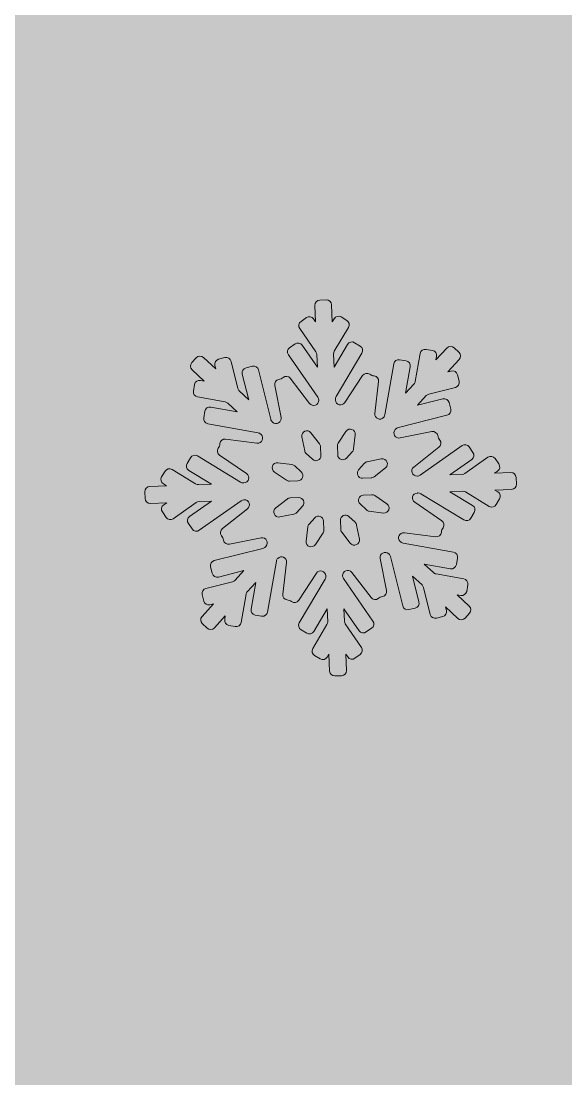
# Model space of a CAD drawing. Header units: millimetres. Extents: x 27 to 196, y -118 to -21.
# Drawn here: x 141.48 to 145.72, y -44.47 to -36.24 of the extents above; entities that cross this region are included whole.
import ezdxf

# ---------------------------------------------------------------- set-up
doc = ezdxf.new("R2010")
doc.units = ezdxf.units.MM
doc.header["$MEASUREMENT"] = 0
doc.layers.add('engraving', color=7, linetype='Continuous')
doc.layers.add('Layer 1', color=7, linetype='Continuous')

msp = doc.modelspace()

# ---------------------------------------------------------------- hatches: boundary and pattern name
at = {"layer": 'Layer 1'}
h = msp.add_hatch(color=2, dxfattribs=at)
h.dxf.hatch_style = 2
edge = h.paths.add_edge_path()
edge.add_spline(control_points=[(177.2522, -88.4975), (180.3835, -85.2875), (182.7905, -81.6669), (184.475, -77.6335), (186.1579, -73.6013), (187.0396, -69.5111), (187.1183, -65.36), (187.1952, -61.2107), (186.4728, -57.1387), (184.9456, -53.1455), (183.4185, -49.1523), (181.0884, -45.5904), (177.9572, -42.4578), (175.2948, -39.718), (172.1443, -37.4478), (168.5023, -35.646), (164.8619, -33.8456), (161.1622, -32.9447), (157.4047, -32.9447), (157.4047, -32.9447), (156.5892, -32.9447), (156.5892, -32.9447), (155.9133, -32.4962), (155.1212, -32.2101), (154.2688, -32.1452), (155.7738, -31.0301), (156.7536, -29.2465), (156.7536, -27.2296), (156.7536, -23.8493), (154.0132, -21.1089), (150.6328, -21.1089), (147.2525, -21.1089), (144.5121, -23.8493), (144.5121, -27.2296), (144.5121, -29.2465), (145.492, -31.0301), (146.9969, -32.1452), (146.1445, -32.2101), (145.3524, -32.4962), (144.6765, -32.9447), (144.6765, -32.9447), (125.1058, -32.9447), (125.1058, -32.9447), (125.1058, -32.9447), (125.1058, -118.0938), (125.1058, -118.0938), (125.1058, -118.0938), (149.77, -118.0938), (149.77, -118.0938), (149.77, -118.0938), (149.77, -99.7717), (149.77, -99.7717), (149.77, -99.225), (149.77, -98.5594), (149.77, -97.7757), (149.77, -96.9937), (149.9055, -96.406), (150.181, -96.0142), (150.4548, -95.6224), (150.9446, -95.5839), (151.6495, -95.8961), (152.3545, -96.2101), (153.4295, -97.1495), (154.8787, -98.7151), (156.3272, -100.2824), (158.2059, -102.6108), (160.5167, -105.7035), (162.8249, -108.7972), (165.7428, -112.9264), (169.2667, -118.0938), (169.2667, -118.0938), (195.8087, -118.0938), (195.8087, -118.0938), (195.8087, -118.0938), (177.2522, -88.4975), (177.2522, -88.4975)], knot_values=[0, 0, 0, 0, 1, 1, 1, 2, 2, 2, 3, 3, 3, 4, 4, 4, 5, 5, 5, 6, 6, 6, 7, 7, 7, 8, 8, 8, 9, 9, 9, 10, 10, 10, 11, 11, 11, 12, 12, 12, 13, 13, 13, 14, 14, 14, 15, 15, 15, 16, 16, 16, 17, 17, 17, 18, 18, 18, 19, 19, 19, 20, 20, 20, 21, 21, 21, 22, 22, 22, 23, 23, 23, 24, 24, 24, 25, 25, 25, 25], degree=3, periodic=1)
edge = h.paths.add_edge_path()
edge.add_spline(control_points=[(146.8255, -27.2296), (146.8255, -25.1303), (148.5334, -23.4223), (150.6328, -23.4223), (152.7322, -23.4223), (154.4403, -25.1303), (154.4403, -27.2296), (154.4403, -29.3291), (152.7322, -31.0371), (150.6328, -31.0371), (148.5334, -31.0371), (146.8255, -29.3291), (146.8255, -27.2296)], knot_values=[0, 0, 0, 0, 1, 1, 1, 2, 2, 2, 3, 3, 3, 4, 4, 4, 4], degree=3, periodic=1)
edge = h.paths.add_edge_path()
edge.add_spline(control_points=[(160.9278, -70.1168), (159.3604, -71.7222), (157.4432, -72.5242), (155.1726, -72.5242), (155.1726, -72.5242), (149.5347, -72.5242), (149.5347, -72.5242), (149.5347, -72.5242), (149.5347, -56.1993), (149.5347, -56.1993), (149.5347, -56.1993), (155.1726, -56.1993), (155.1726, -56.1993), (157.4432, -56.1993), (159.3604, -56.9826), (160.9278, -58.5482), (162.4934, -60.1152), (163.2771, -62.0328), (163.2771, -64.303), (163.2771, -66.5748), (162.4934, -68.5126), (160.9278, -70.1168)], knot_values=[0, 0, 0, 0, 1, 1, 1, 2, 2, 2, 3, 3, 3, 4, 4, 4, 5, 5, 5, 6, 6, 6, 7, 7, 7, 7], degree=3, periodic=1)

# ---------------------------------------------------------------- linework, layer by layer
at = {"layer": 'engraving', "lineweight": 0}
for points, knots in [([(145.333, -39.7916), (145.3321, -39.7698), (145.3137, -39.7527), (145.2918, -39.7536), (145.2918, -39.7536), (145.1654, -39.7584), (145.1654, -39.7584), (145.1654, -39.7584), (145.1889, -39.7419), (145.1889, -39.7419), (145.2066, -39.7294), (145.211, -39.7048), (145.1986, -39.6869), (145.1986, -39.6869), (145.1693, -39.6444), (145.1693, -39.6444), (145.1567, -39.6263), (145.1317, -39.6218), (145.1137, -39.6345), (145.1137, -39.6345), (144.9347, -39.761), (144.9347, -39.761), (144.9284, -39.7654), (144.921, -39.7679), (144.9133, -39.7682), (144.9133, -39.7682), (144.8167, -39.772), (144.8167, -39.772), (144.8167, -39.772), (144.987, -39.6517), (144.987, -39.6517), (145.0048, -39.6391), (145.0092, -39.6146), (144.9968, -39.5967), (144.9968, -39.5967), (144.9674, -39.5542), (144.9674, -39.5542), (144.9548, -39.5361), (144.9299, -39.5316), (144.9118, -39.5444), (144.9118, -39.5444), (144.586, -39.7745), (144.586, -39.7745), (144.5797, -39.7789), (144.5723, -39.7814), (144.5646, -39.7818), (144.5646, -39.7818), (144.5627, -39.7818), (144.5627, -39.7818), (144.5243, -39.7833), (144.5064, -39.7348), (144.5366, -39.711), (144.5366, -39.711), (144.7321, -39.557), (144.7321, -39.557), (144.7492, -39.5436), (144.7522, -39.5189), (144.739, -39.5017), (144.739, -39.5017), (144.7327, -39.4935), (144.7327, -39.4935), (144.7289, -39.4886), (144.7264, -39.483), (144.7252, -39.477), (144.7252, -39.477), (144.7232, -39.467), (144.7232, -39.467), (144.719, -39.4455), (144.6981, -39.4315), (144.6766, -39.4358), (144.6766, -39.4358), (144.4298, -39.4849), (144.4298, -39.4849), (144.3922, -39.4924), (144.3669, -39.4476), (144.3927, -39.4192), (144.3927, -39.4192), (144.3968, -39.4148), (144.3968, -39.4148), (144.402, -39.409), (144.4089, -39.4049), (144.4164, -39.403), (144.4164, -39.403), (144.7949, -39.3081), (144.7949, -39.3081), (144.8161, -39.3028), (144.829, -39.2813), (144.8238, -39.2601), (144.8238, -39.2601), (144.8113, -39.2097), (144.8113, -39.2097), (144.806, -39.1884), (144.7844, -39.1754), (144.7631, -39.1808), (144.7631, -39.1808), (144.565, -39.2304), (144.565, -39.2304), (144.565, -39.2304), (144.6332, -39.1557), (144.6332, -39.1557), (144.6385, -39.1499), (144.6453, -39.1458), (144.6529, -39.1439), (144.6529, -39.1439), (144.8603, -39.0919), (144.8603, -39.0919), (144.8815, -39.0866), (144.8944, -39.0651), (144.8892, -39.0439), (144.8892, -39.0439), (144.8767, -38.9935), (144.8767, -38.9935), (144.8714, -38.9722), (144.8498, -38.9592), (144.8285, -38.9646), (144.8285, -38.9646), (144.8014, -38.9713), (144.8014, -38.9713), (144.8014, -38.9713), (144.8903, -38.874), (144.8903, -38.874), (144.905, -38.8579), (144.904, -38.8331), (144.8881, -38.8182), (144.8881, -38.8182), (144.8505, -38.783), (144.8505, -38.783), (144.8344, -38.7679), (144.809, -38.769), (144.7941, -38.7853), (144.7941, -38.7853), (144.7092, -38.8783), (144.7092, -38.8783), (144.7092, -38.8783), (144.714, -38.8505), (144.714, -38.8505), (144.7178, -38.829), (144.7034, -38.8085), (144.682, -38.8046), (144.682, -38.8046), (144.6318, -38.7956), (144.6318, -38.7956), (144.6101, -38.7917), (144.5894, -38.8061), (144.5856, -38.8278), (144.5856, -38.8278), (144.5476, -39.0461), (144.5476, -39.0461), (144.5463, -39.0536), (144.5429, -39.0605), (144.5378, -39.0661), (144.5378, -39.0661), (144.4727, -39.1374), (144.4727, -39.1374), (144.4727, -39.1374), (144.5086, -38.931), (144.5086, -38.931), (144.5124, -38.9095), (144.4981, -38.889), (144.4766, -38.8851), (144.4766, -38.8851), (144.4264, -38.8761), (144.4264, -38.8761), (144.4047, -38.8722), (144.384, -38.8866), (144.3802, -38.9083), (144.3802, -38.9083), (144.3111, -39.3052), (144.3111, -39.3052), (144.3098, -39.3127), (144.3064, -39.3196), (144.3013, -39.3252), (144.3013, -39.3252), (144.3013, -39.3252), (144.3013, -39.3252), (144.2752, -39.3538), (144.2279, -39.332), (144.2326, -39.2937), (144.2326, -39.2937), (144.2626, -39.0464), (144.2626, -39.0464), (144.2653, -39.0247), (144.2499, -39.0049), (144.2283, -39.0022), (144.2283, -39.0022), (144.2188, -39.001), (144.2188, -39.001), (144.2126, -39.0002), (144.2067, -38.998), (144.2015, -38.9945), (144.2015, -38.9945), (144.1936, -38.9891), (144.1936, -38.9891), (144.1753, -38.9767), (144.1504, -38.9817), (144.1382, -39.0001), (144.1382, -39.0001), (143.9997, -39.2098), (143.9997, -39.2098), (143.9785, -39.2419), (143.9285, -39.228), (143.9269, -39.1895), (143.9269, -39.1895), (143.9268, -39.1851), (143.9268, -39.1851), (143.9265, -39.1775), (143.9284, -39.1699), (143.9323, -39.1633), (143.9323, -39.1633), (144.1332, -38.8245), (144.1332, -38.8245), (144.1443, -38.8058), (144.1383, -38.7817), (144.1198, -38.7704), (144.1198, -38.7704), (144.076, -38.7437), (144.076, -38.7437), (144.0571, -38.7322), (144.0324, -38.7383), (144.0212, -38.7573), (144.0212, -38.7573), (143.9166, -38.9336), (143.9166, -38.9336), (143.9166, -38.9336), (143.9125, -38.8322), (143.9125, -38.8322), (143.9122, -38.8245), (143.9141, -38.8169), (143.918, -38.8103), (143.918, -38.8103), (144.0283, -38.6244), (144.0283, -38.6244), (144.0394, -38.6057), (144.0334, -38.5816), (144.0148, -38.5703), (144.0148, -38.5703), (143.971, -38.5436), (143.971, -38.5436), (143.9521, -38.5321), (143.9275, -38.5383), (143.9162, -38.5572), (143.9162, -38.5572), (143.9023, -38.5807), (143.9023, -38.5807), (143.9023, -38.5807), (143.897, -38.449), (143.897, -38.449), (143.8961, -38.4271), (143.8777, -38.4101), (143.8558, -38.4109), (143.8558, -38.4109), (143.8048, -38.4129), (143.8048, -38.4129), (143.7829, -38.4138), (143.7659, -38.4322), (143.7667, -38.4542), (143.7667, -38.4542), (143.7719, -38.5812), (143.7719, -38.5812), (143.7719, -38.5812), (143.7564, -38.5588), (143.7564, -38.5588), (143.7439, -38.5407), (143.7189, -38.5362), (143.7009, -38.549), (143.7009, -38.549), (143.659, -38.5785), (143.659, -38.5785), (143.6413, -38.5911), (143.6369, -38.6156), (143.6493, -38.6335), (143.6493, -38.6335), (143.7752, -38.8157), (143.7752, -38.8157), (143.7795, -38.8219), (143.7819, -38.8291), (143.7822, -38.8366), (143.7822, -38.8366), (143.7862, -38.9341), (143.7862, -38.9341), (143.7862, -38.9341), (143.6678, -38.7628), (143.6678, -38.7628), (143.6553, -38.7447), (143.6303, -38.7402), (143.6123, -38.753), (143.6123, -38.753), (143.5704, -38.7825), (143.5704, -38.7825), (143.5526, -38.795), (143.5483, -38.8196), (143.5607, -38.8375), (143.5607, -38.8375), (143.7895, -39.1686), (143.7895, -39.1686), (143.7938, -39.1748), (143.7962, -39.182), (143.7965, -39.1896), (143.7965, -39.1896), (143.7966, -39.1902), (143.7966, -39.1902), (143.7981, -39.2289), (143.749, -39.2467), (143.7254, -39.216), (143.7254, -39.216), (143.575, -39.0206), (143.575, -39.0206), (143.5615, -39.0031), (143.5363, -39), (143.519, -39.0137), (143.519, -39.0137), (143.5115, -39.0195), (143.5115, -39.0195), (143.5066, -39.0234), (143.5009, -39.026), (143.4948, -39.0272), (143.4948, -39.0272), (143.4854, -39.0291), (143.4854, -39.0291), (143.464, -39.0334), (143.45, -39.0542), (143.4543, -39.0757), (143.4543, -39.0757), (143.5034, -39.3247), (143.5034, -39.3247), (143.5108, -39.3626), (143.4654, -39.3877), (143.4373, -39.3614), (143.4373, -39.3614), (143.4349, -39.3592), (143.4349, -39.3592), (143.4293, -39.3539), (143.4253, -39.3472), (143.4235, -39.3397), (143.4235, -39.3397), (143.3285, -38.9558), (143.3285, -38.9558), (143.3232, -38.9345), (143.3016, -38.9215), (143.2803, -38.9269), (143.2803, -38.9269), (143.2309, -38.9393), (143.2309, -38.9393), (143.2097, -38.9446), (143.1968, -38.9661), (143.202, -38.9873), (143.202, -38.9873), (143.2516, -39.1878), (143.2516, -39.1878), (143.2516, -39.1878), (143.1782, -39.1192), (143.1782, -39.1192), (143.1726, -39.1139), (143.1686, -39.1072), (143.1668, -39.0997), (143.1668, -39.0997), (143.1147, -38.8891), (143.1147, -38.8891), (143.1094, -38.8678), (143.0878, -38.8548), (143.0665, -38.8602), (143.0665, -38.8602), (143.0171, -38.8725), (143.0171, -38.8725), (142.9959, -38.8779), (142.9829, -38.8994), (142.9882, -38.9206), (142.9882, -38.9206), (142.9949, -38.9478), (142.9949, -38.9478), (142.9949, -38.9478), (142.8996, -38.8587), (142.8996, -38.8587), (142.8835, -38.8436), (142.8581, -38.8446), (142.8432, -38.8609), (142.8432, -38.8609), (142.8086, -38.8989), (142.8086, -38.8989), (142.7939, -38.9149), (142.7949, -38.9398), (142.8108, -38.9546), (142.8108, -38.9546), (142.904, -39.0418), (142.904, -39.0418), (142.904, -39.0418), (142.8768, -39.0369), (142.8768, -39.0369), (142.8551, -39.033), (142.8344, -39.0474), (142.8306, -39.0691), (142.8306, -39.0691), (142.8217, -39.1201), (142.8217, -39.1201), (142.818, -39.1416), (142.8323, -39.1621), (142.8538, -39.166), (142.8538, -39.166), (143.0693, -39.205), (143.0693, -39.205), (143.0768, -39.2063), (143.0838, -39.2098), (143.0893, -39.2151), (143.0893, -39.2151), (143.1607, -39.2818), (143.1607, -39.2818), (143.1607, -39.2818), (142.9569, -39.2449), (142.9569, -39.2449), (142.9352, -39.241), (142.9145, -39.2555), (142.9107, -39.2772), (142.9107, -39.2772), (142.9018, -39.3282), (142.9018, -39.3282), (142.8981, -39.3497), (142.9124, -39.3702), (142.9338, -39.3741), (142.9338, -39.3741), (143.326, -39.445), (143.326, -39.445), (143.3335, -39.4463), (143.3405, -39.4498), (143.346, -39.4551), (143.346, -39.4551), (143.3479, -39.4568), (143.3479, -39.4568), (143.376, -39.4831), (143.354, -39.53), (143.3158, -39.5252), (143.3158, -39.5252), (143.0715, -39.4941), (143.0715, -39.4941), (143.0496, -39.4913), (143.0297, -39.5068), (143.027, -39.5287), (143.027, -39.5287), (143.0258, -39.5387), (143.0258, -39.5387), (143.0251, -39.5448), (143.023, -39.5506), (143.0196, -39.5558), (143.0196, -39.5558), (143.014, -39.5642), (143.014, -39.5642), (143.002, -39.5823), (143.0068, -39.6067), (143.0248, -39.619), (143.0248, -39.619), (143.2353, -39.7616), (143.2353, -39.7616), (143.267, -39.7831), (143.2528, -39.8326), (143.2145, -39.8341), (143.2145, -39.8341), (143.2096, -39.8343), (143.2096, -39.8343), (143.2018, -39.8346), (143.194, -39.8326), (143.1874, -39.8285), (143.1874, -39.8285), (142.8528, -39.6247), (142.8528, -39.6247), (142.8339, -39.6132), (142.8093, -39.6193), (142.798, -39.6384), (142.798, -39.6384), (142.7717, -39.6827), (142.7717, -39.6827), (142.7606, -39.7014), (142.7666, -39.7255), (142.7852, -39.7368), (142.7852, -39.7368), (142.961, -39.844), (142.961, -39.844), (142.961, -39.844), (142.8608, -39.8478), (142.8608, -39.8478), (142.8531, -39.8481), (142.8454, -39.8461), (142.8387, -39.8421), (142.8387, -39.8421), (142.6554, -39.7304), (142.6554, -39.7304), (142.6365, -39.7189), (142.6118, -39.725), (142.6006, -39.7441), (142.6006, -39.7441), (142.5743, -39.7884), (142.5743, -39.7884), (142.5632, -39.8071), (142.5692, -39.8312), (142.5878, -39.8425), (142.5878, -39.8425), (142.6123, -39.8575), (142.6123, -39.8575), (142.6123, -39.8575), (142.4819, -39.8625), (142.4819, -39.8625), (142.4599, -39.8634), (142.4428, -39.8818), (142.4438, -39.9038), (142.4438, -39.9038), (142.4458, -39.9556), (142.4458, -39.9556), (142.4467, -39.9775), (142.4651, -39.9945), (142.487, -39.9937), (142.487, -39.9937), (142.6134, -39.9888), (142.6134, -39.9888), (142.6134, -39.9888), (142.59, -40.0053), (142.59, -40.0053), (142.5722, -40.0179), (142.5678, -40.0424), (142.5802, -40.0603), (142.5802, -40.0603), (142.6096, -40.1028), (142.6096, -40.1028), (142.6222, -40.121), (142.6471, -40.1254), (142.6651, -40.1127), (142.6651, -40.1127), (142.8441, -39.9862), (142.8441, -39.9862), (142.8504, -39.9818), (142.8578, -39.9793), (142.8655, -39.979), (142.8655, -39.979), (142.9621, -39.9753), (142.9621, -39.9753), (142.9621, -39.9753), (142.7918, -40.0955), (142.7918, -40.0955), (142.774, -40.1081), (142.7697, -40.1326), (142.782, -40.1505), (142.782, -40.1505), (142.8114, -40.193), (142.8114, -40.193), (142.8239, -40.2112), (142.8489, -40.2156), (142.867, -40.2029), (142.867, -40.2029), (143.1929, -39.9727), (143.1929, -39.9727), (143.1992, -39.9683), (143.2066, -39.9658), (143.2142, -39.9655), (143.2142, -39.9655), (143.2161, -39.9654), (143.2161, -39.9654), (143.2545, -39.9639), (143.2724, -40.0124), (143.2422, -40.0363), (143.2422, -40.0363), (143.0468, -40.1902), (143.0468, -40.1902), (143.0297, -40.2036), (143.0266, -40.2283), (143.0398, -40.2455), (143.0398, -40.2455), (143.0461, -40.2537), (143.0461, -40.2537), (143.0499, -40.2586), (143.0524, -40.2642), (143.0536, -40.2702), (143.0536, -40.2702), (143.0556, -40.2802), (143.0556, -40.2802), (143.0599, -40.3018), (143.0808, -40.3158), (143.1023, -40.3115), (143.1023, -40.3115), (143.3491, -40.2623), (143.3491, -40.2623), (143.3867, -40.2548), (143.412, -40.2996), (143.3862, -40.328), (143.3862, -40.328), (143.382, -40.3324), (143.382, -40.3324), (143.3768, -40.3382), (143.37, -40.3423), (143.3624, -40.3442), (143.3624, -40.3442), (142.9839, -40.4392), (142.9839, -40.4392), (142.9627, -40.4445), (142.9498, -40.466), (142.955, -40.4872), (142.955, -40.4872), (142.9675, -40.5375), (142.9675, -40.5375), (142.9728, -40.5588), (142.9944, -40.5718), (143.0157, -40.5665), (143.0157, -40.5665), (143.2138, -40.5168), (143.2138, -40.5168), (143.2138, -40.5168), (143.1456, -40.5916), (143.1456, -40.5916), (143.1403, -40.5973), (143.1335, -40.6014), (143.1259, -40.6033), (143.1259, -40.6033), (142.9185, -40.6553), (142.9185, -40.6553), (142.8973, -40.6607), (142.8844, -40.6822), (142.8896, -40.7034), (142.8896, -40.7034), (142.9021, -40.7537), (142.9021, -40.7537), (142.9074, -40.775), (142.929, -40.788), (142.9503, -40.7827), (142.9503, -40.7827), (142.9774, -40.7759), (142.9774, -40.7759), (142.9774, -40.7759), (142.8885, -40.8733), (142.8885, -40.8733), (142.8738, -40.8893), (142.8748, -40.9142), (142.8907, -40.929), (142.8907, -40.929), (142.9283, -40.9642), (142.9283, -40.9642), (142.9444, -40.9793), (142.9698, -40.9782), (142.9847, -40.9619), (142.9847, -40.9619), (143.0697, -40.8688), (143.0697, -40.8688), (143.0697, -40.8688), (143.0648, -40.8968), (143.0648, -40.8968), (143.0611, -40.9182), (143.0754, -40.9387), (143.0969, -40.9426), (143.0969, -40.9426), (143.1471, -40.9517), (143.1471, -40.9517), (143.1687, -40.9556), (143.1894, -40.9411), (143.1932, -40.9194), (143.1932, -40.9194), (143.2312, -40.7011), (143.2312, -40.7011), (143.2325, -40.6936), (143.2359, -40.6867), (143.241, -40.6811), (143.241, -40.6811), (143.3061, -40.6098), (143.3061, -40.6098), (143.3061, -40.6098), (143.2702, -40.8162), (143.2702, -40.8162), (143.2664, -40.8377), (143.2807, -40.8582), (143.3022, -40.8621), (143.3022, -40.8621), (143.3524, -40.8712), (143.3524, -40.8712), (143.3741, -40.8751), (143.3948, -40.8606), (143.3986, -40.8389), (143.3986, -40.8389), (143.4677, -40.442), (143.4677, -40.442), (143.469, -40.4345), (143.4724, -40.4276), (143.4775, -40.422), (143.4775, -40.422), (143.4775, -40.422), (143.4775, -40.422), (143.5035, -40.3935), (143.5508, -40.4152), (143.5462, -40.4536), (143.5462, -40.4536), (143.5161, -40.7009), (143.5161, -40.7009), (143.5135, -40.7225), (143.5289, -40.7423), (143.5505, -40.745), (143.5505, -40.745), (143.56, -40.7462), (143.56, -40.7462), (143.5662, -40.747), (143.5721, -40.7493), (143.5773, -40.7527), (143.5773, -40.7527), (143.5852, -40.7581), (143.5852, -40.7581), (143.6035, -40.7705), (143.6284, -40.7656), (143.6406, -40.7471), (143.6406, -40.7471), (143.7791, -40.5374), (143.7791, -40.5374), (143.8003, -40.5053), (143.8503, -40.5192), (143.8519, -40.5577), (143.8519, -40.5577), (143.852, -40.5622), (143.852, -40.5622), (143.8524, -40.5698), (143.8504, -40.5774), (143.8465, -40.584), (143.8465, -40.584), (143.6456, -40.9228), (143.6456, -40.9228), (143.6345, -40.9415), (143.6405, -40.9656), (143.6591, -40.9769), (143.6591, -40.9769), (143.7029, -41.0036), (143.7029, -41.0036), (143.7217, -41.0151), (143.7464, -41.0089), (143.7576, -40.99), (143.7576, -40.99), (143.8622, -40.8136), (143.8622, -40.8136), (143.8622, -40.8136), (143.8663, -40.9151), (143.8663, -40.9151), (143.8666, -40.9227), (143.8647, -40.9303), (143.8608, -40.9369), (143.8608, -40.9369), (143.7506, -41.1228), (143.7506, -41.1228), (143.7395, -41.1415), (143.7455, -41.1657), (143.764, -41.177), (143.764, -41.177), (143.8078, -41.2036), (143.8078, -41.2036), (143.8267, -41.2151), (143.8513, -41.209), (143.8626, -41.19), (143.8626, -41.19), (143.8765, -41.1666), (143.8765, -41.1666), (143.8765, -41.1666), (143.8818, -41.2982), (143.8818, -41.2982), (143.8827, -41.3201), (143.9011, -41.3371), (143.923, -41.3363), (143.923, -41.3363), (143.9739, -41.3343), (143.9739, -41.3343), (143.9959, -41.3335), (144.013, -41.315), (144.0121, -41.2931), (144.0121, -41.2931), (144.007, -41.166), (144.007, -41.166), (144.007, -41.166), (144.0224, -41.1884), (144.0224, -41.1884), (144.035, -41.2066), (144.0599, -41.211), (144.078, -41.1983), (144.078, -41.1983), (144.1198, -41.1687), (144.1198, -41.1687), (144.1376, -41.1562), (144.1419, -41.1317), (144.1295, -41.1138), (144.1295, -41.1138), (144.0036, -40.9316), (144.0036, -40.9316), (143.9993, -40.9254), (143.9969, -40.9181), (143.9966, -40.9106), (143.9966, -40.9106), (143.9926, -40.8131), (143.9926, -40.8131), (143.9926, -40.8131), (144.111, -40.9844), (144.111, -40.9844), (144.1236, -41.0025), (144.1486, -41.007), (144.1666, -40.9943), (144.1666, -40.9943), (144.2084, -40.9647), (144.2084, -40.9647), (144.2262, -40.9521), (144.2305, -40.9276), (144.2181, -40.9097), (144.2181, -40.9097), (143.9893, -40.5787), (143.9893, -40.5787), (143.985, -40.5725), (143.9826, -40.5652), (143.9823, -40.5577), (143.9823, -40.5577), (143.9823, -40.5571), (143.9823, -40.5571), (143.9807, -40.5184), (144.0298, -40.5006), (144.0534, -40.5313), (144.0534, -40.5313), (144.2038, -40.7266), (144.2038, -40.7266), (144.2173, -40.7441), (144.2425, -40.7473), (144.2599, -40.7336), (144.2599, -40.7336), (144.2673, -40.7277), (144.2673, -40.7277), (144.2722, -40.7239), (144.278, -40.7212), (144.2841, -40.72), (144.2841, -40.72), (144.2934, -40.7181), (144.2934, -40.7181), (144.3149, -40.7139), (144.3288, -40.693), (144.3246, -40.6715), (144.3246, -40.6715), (144.2755, -40.4224), (144.2755, -40.4224), (144.268, -40.3847), (144.3134, -40.3595), (144.3415, -40.3858), (144.3415, -40.3858), (144.3439, -40.388), (144.3439, -40.388), (144.3495, -40.3933), (144.3535, -40.4), (144.3554, -40.4075), (144.3554, -40.4075), (144.4503, -40.7914), (144.4503, -40.7914), (144.4555, -40.8127), (144.4772, -40.8257), (144.4985, -40.8203), (144.4985, -40.8203), (144.5479, -40.808), (144.5479, -40.808), (144.5691, -40.8026), (144.582, -40.7811), (144.5768, -40.7599), (144.5768, -40.7599), (144.5272, -40.5594), (144.5272, -40.5594), (144.5272, -40.5594), (144.6006, -40.6281), (144.6006, -40.6281), (144.6062, -40.6333), (144.6102, -40.6401), (144.612, -40.6475), (144.612, -40.6475), (144.6641, -40.8582), (144.6641, -40.8582), (144.6694, -40.8795), (144.691, -40.8924), (144.7123, -40.8871), (144.7123, -40.8871), (144.7618, -40.8747), (144.7618, -40.8747), (144.783, -40.8694), (144.7959, -40.8479), (144.7906, -40.8267), (144.7906, -40.8267), (144.7839, -40.7994), (144.7839, -40.7994), (144.7839, -40.7994), (144.8792, -40.8885), (144.8792, -40.8885), (144.8954, -40.9036), (144.9207, -40.9026), (144.9356, -40.8863), (144.9356, -40.8863), (144.9702, -40.8484), (144.9702, -40.8484), (144.9849, -40.8323), (144.9839, -40.8075), (144.9681, -40.7926), (144.9681, -40.7926), (144.8748, -40.7054), (144.8748, -40.7054), (144.8748, -40.7054), (144.902, -40.7104), (144.902, -40.7104), (144.9237, -40.7143), (144.9444, -40.6998), (144.9482, -40.6781), (144.9482, -40.6781), (144.9571, -40.6271), (144.9571, -40.6271), (144.9608, -40.6056), (144.9465, -40.5851), (144.9251, -40.5812), (144.9251, -40.5812), (144.7095, -40.5422), (144.7095, -40.5422), (144.702, -40.5409), (144.695, -40.5374), (144.6895, -40.5322), (144.6895, -40.5322), (144.6181, -40.4654), (144.6181, -40.4654), (144.6181, -40.4654), (144.822, -40.5023), (144.822, -40.5023), (144.8436, -40.5062), (144.8643, -40.4918), (144.8681, -40.4701), (144.8681, -40.4701), (144.877, -40.419), (144.877, -40.419), (144.8807, -40.3975), (144.8664, -40.377), (144.845, -40.3732), (144.845, -40.3732), (144.4528, -40.3023), (144.4528, -40.3023), (144.4453, -40.3009), (144.4384, -40.2974), (144.4328, -40.2922), (144.4328, -40.2922), (144.4309, -40.2904), (144.4309, -40.2904), (144.4028, -40.2642), (144.4248, -40.2172), (144.463, -40.2221), (144.463, -40.2221), (144.7074, -40.2531), (144.7074, -40.2531), (144.7292, -40.2559), (144.7491, -40.2404), (144.7518, -40.2186), (144.7518, -40.2186), (144.753, -40.2086), (144.753, -40.2086), (144.7537, -40.2024), (144.7559, -40.1966), (144.7593, -40.1915), (144.7593, -40.1915), (144.7649, -40.183), (144.7649, -40.183), (144.7768, -40.1649), (144.772, -40.1405), (144.754, -40.1283), (144.754, -40.1283), (144.5436, -39.9856), (144.5436, -39.9856), (144.5119, -39.9641), (144.526, -39.9146), (144.5643, -39.9131), (144.5643, -39.9131), (144.5692, -39.9129), (144.5692, -39.9129), (144.577, -39.9126), (144.5847, -39.9147), (144.5914, -39.9187), (144.5914, -39.9187), (144.926, -40.1225), (144.926, -40.1225), (144.9449, -40.134), (144.9695, -40.1279), (144.9808, -40.1089), (144.9808, -40.1089), (145.0071, -40.0646), (145.0071, -40.0646), (145.0182, -40.0459), (145.0122, -40.0218), (144.9936, -40.0104), (144.9936, -40.0104), (144.8178, -39.9033), (144.8178, -39.9033), (144.8178, -39.9033), (144.918, -39.8994), (144.918, -39.8994), (144.9258, -39.8991), (144.9335, -39.9011), (144.9401, -39.9052), (144.9401, -39.9052), (145.1235, -40.0168), (145.1235, -40.0168), (145.1423, -40.0283), (145.167, -40.0222), (145.1782, -40.0032), (145.1782, -40.0032), (145.2045, -39.9589), (145.2045, -39.9589), (145.2156, -39.9402), (145.2096, -39.916), (145.1911, -39.9047), (145.1911, -39.9047), (145.1665, -39.8898), (145.1665, -39.8898), (145.1665, -39.8898), (145.297, -39.8847), (145.297, -39.8847), (145.3189, -39.8839), (145.3359, -39.8654), (145.3351, -39.8435), (145.3351, -39.8435), (145.333, -39.7916), (145.333, -39.7916)], [0, 0, 0, 0, 1, 1, 1, 2, 2, 2, 3, 3, 3, 4, 4, 4, 5, 5, 5, 6, 6, 6, 7, 7, 7, 8, 8, 8, 9, 9, 9, 10, 10, 10, 11, 11, 11, 12, 12, 12, 13, 13, 13, 14, 14, 14, 15, 15, 15, 16, 16, 16, 17, 17, 17, 18, 18, 18, 19, 19, 19, 20, 20, 20, 21, 21, 21, 22, 22, 22, 23, 23, 23, 24, 24, 24, 25, 25, 25, 26, 26, 26, 27, 27, 27, 28, 28, 28, 29, 29, 29, 30, 30, 30, 31, 31, 31, 32, 32, 32, 33, 33, 33, 34, 34, 34, 35, 35, 35, 36, 36, 36, 37, 37, 37, 38, 38, 38, 39, 39, 39, 40, 40, 40, 41, 41, 41, 42, 42, 42, 43, 43, 43, 44, 44, 44, 45, 45, 45, 46, 46, 46, 47, 47, 47, 48, 48, 48, 49, 49, 49, 50, 50, 50, 51, 51, 51, 52, 52, 52, 53, 53, 53, 54, 54, 54, 55, 55, 55, 56, 56, 56, 57, 57, 57, 58, 58, 58, 59, 59, 59, 60, 60, 60, 61, 61, 61, 62, 62, 62, 63, 63, 63, 64, 64, 64, 65, 65, 65, 66, 66, 66, 67, 67, 67, 68, 68, 68, 69, 69, 69, 70, 70, 70, 71, 71, 71, 72, 72, 72, 73, 73, 73, 74, 74, 74, 75, 75, 75, 76, 76, 76, 77, 77, 77, 78, 78, 78, 79, 79, 79, 80, 80, 80, 81, 81, 81, 82, 82, 82, 83, 83, 83, 84, 84, 84, 85, 85, 85, 86, 86, 86, 87, 87, 87, 88, 88, 88, 89, 89, 89, 90, 90, 90, 91, 91, 91, 92, 92, 92, 93, 93, 93, 94, 94, 94, 95, 95, 95, 96, 96, 96, 97, 97, 97, 98, 98, 98, 99, 99, 99, 100, 100, 100, 101, 101, 101, 102, 102, 102, 103, 103, 103, 104, 104, 104, 105, 105, 105, 106, 106, 106, 107, 107, 107, 108, 108, 108, 109, 109, 109, 110, 110, 110, 111, 111, 111, 112, 112, 112, 113, 113, 113, 114, 114, 114, 115, 115, 115, 116, 116, 116, 117, 117, 117, 118, 118, 118, 119, 119, 119, 120, 120, 120, 121, 121, 121, 122, 122, 122, 123, 123, 123, 124, 124, 124, 125, 125, 125, 126, 126, 126, 127, 127, 127, 128, 128, 128, 129, 129, 129, 130, 130, 130, 131, 131, 131, 132, 132, 132, 133, 133, 133, 134, 134, 134, 135, 135, 135, 136, 136, 136, 137, 137, 137, 138, 138, 138, 139, 139, 139, 140, 140, 140, 141, 141, 141, 142, 142, 142, 143, 143, 143, 144, 144, 144, 145, 145, 145, 146, 146, 146, 147, 147, 147, 148, 148, 148, 149, 149, 149, 150, 150, 150, 151, 151, 151, 152, 152, 152, 153, 153, 153, 154, 154, 154, 155, 155, 155, 156, 156, 156, 157, 157, 157, 158, 158, 158, 159, 159, 159, 160, 160, 160, 161, 161, 161, 162, 162, 162, 163, 163, 163, 164, 164, 164, 165, 165, 165, 166, 166, 166, 167, 167, 167, 168, 168, 168, 169, 169, 169, 170, 170, 170, 171, 171, 171, 172, 172, 172, 173, 173, 173, 174, 174, 174, 175, 175, 175, 176, 176, 176, 177, 177, 177, 178, 178, 178, 179, 179, 179, 180, 180, 180, 181, 181, 181, 182, 182, 182, 183, 183, 183, 184, 184, 184, 185, 185, 185, 186, 186, 186, 187, 187, 187, 188, 188, 188, 189, 189, 189, 190, 190, 190, 191, 191, 191, 192, 192, 192, 193, 193, 193, 194, 194, 194, 195, 195, 195, 196, 196, 196, 197, 197, 197, 198, 198, 198, 199, 199, 199, 200, 200, 200, 201, 201, 201, 202, 202, 202, 203, 203, 203, 204, 204, 204, 205, 205, 205, 206, 206, 206, 207, 207, 207, 208, 208, 208, 209, 209, 209, 210, 210, 210, 211, 211, 211, 212, 212, 212, 213, 213, 213, 214, 214, 214, 215, 215, 215, 216, 216, 216, 217, 217, 217, 218, 218, 218, 219, 219, 219, 220, 220, 220, 221, 221, 221, 222, 222, 222, 223, 223, 223, 224, 224, 224, 225, 225, 225, 226, 226, 226, 227, 227, 227, 228, 228, 228, 229, 229, 229, 230, 230, 230, 231, 231, 231, 232, 232, 232, 233, 233, 233, 234, 234, 234, 235, 235, 235, 236, 236, 236, 237, 237, 237, 238, 238, 238, 239, 239, 239, 240, 240, 240, 241, 241, 241, 242, 242, 242, 243, 243, 243, 244, 244, 244, 245, 245, 245, 246, 246, 246, 247, 247, 247, 248, 248, 248, 249, 249, 249, 250, 250, 250, 251, 251, 251, 252, 252, 252, 253, 253, 253, 254, 254, 254, 255, 255, 255, 256, 256, 256, 257, 257, 257, 258, 258, 258, 259, 259, 259, 260, 260, 260, 261, 261, 261, 262, 262, 262, 263, 263, 263, 264, 264, 264, 265, 265, 265, 266, 266, 266, 267, 267, 267, 268, 268, 268, 269, 269, 269, 270, 270, 270, 271, 271, 271, 272, 272, 272, 273, 273, 273, 274, 274, 274, 275, 275, 275, 276, 276, 276, 277, 277, 277, 278, 278, 278, 279, 279, 279, 280, 280, 280, 281, 281, 281, 282, 282, 282, 283, 283, 283, 284, 284, 284, 285, 285, 285, 286, 286, 286, 287, 287, 287, 288, 288, 288, 289, 289, 289, 290, 290, 290, 291, 291, 291, 292, 292, 292, 293, 293, 293, 294, 294, 294, 295, 295, 295, 296, 296, 296, 297, 297, 297, 298, 298, 298, 299, 299, 299, 300, 300, 300, 301, 301, 301, 302, 302, 302, 303, 303, 303, 304, 304, 304, 305, 305, 305, 306, 306, 306, 307, 307, 307, 308, 308, 308, 309, 309, 309, 310, 310, 310, 311, 311, 311, 312, 312, 312, 313, 313, 313, 314, 314, 314, 315, 315, 315, 316, 316, 316, 317, 317, 317, 318, 318, 318, 319, 319, 319, 320, 320, 320, 321, 321, 321, 322, 322, 322, 323, 323, 323, 324, 324, 324, 325, 325, 325, 326, 326, 326, 327, 327, 327, 328, 328, 328, 329, 329, 329, 330, 330, 330, 331, 331, 331, 332, 332, 332, 333, 333, 333, 334, 334, 334, 335, 335, 335, 336, 336, 336, 336]), ([(143.7364, -39.4443), (143.7364, -39.4443), (143.803, -39.5308), (143.803, -39.5308), (143.808, -39.5373), (143.8109, -39.5452), (143.8112, -39.5534), (143.8112, -39.5534), (143.8139, -39.6205), (143.8139, -39.6205), (143.8154, -39.656), (143.7731, -39.6754), (143.7472, -39.6511), (143.7472, -39.6511), (143.6993, -39.6064), (143.6993, -39.6064), (143.6933, -39.6008), (143.6891, -39.5933), (143.6875, -39.5851), (143.6875, -39.5851), (143.6661, -39.4762), (143.6661, -39.4762), (143.658, -39.4351), (143.7109, -39.4111), (143.7364, -39.4443)], [0, 0, 0, 0, 1, 1, 1, 2, 2, 2, 3, 3, 3, 4, 4, 4, 5, 5, 5, 6, 6, 6, 7, 7, 7, 8, 8, 8, 8]), ([(143.9442, -39.6158), (143.9442, -39.6158), (143.9415, -39.5487), (143.9415, -39.5487), (143.9411, -39.5404), (143.9434, -39.5322), (143.948, -39.5252), (143.948, -39.5252), (144.0085, -39.4337), (144.0085, -39.4337), (144.0316, -39.3987), (144.086, -39.4188), (144.081, -39.4603), (144.081, -39.4603), (144.0676, -39.5704), (144.0676, -39.5704), (144.0666, -39.5786), (144.0631, -39.5863), (144.0575, -39.5924), (144.0575, -39.5924), (144.0132, -39.641), (144.0132, -39.641), (143.9892, -39.6671), (143.9456, -39.6512), (143.9442, -39.6158)], [0, 0, 0, 0, 1, 1, 1, 2, 2, 2, 3, 3, 3, 4, 4, 4, 5, 5, 5, 6, 6, 6, 7, 7, 7, 8, 8, 8, 8]), ([(144.1074, -39.7319), (144.1074, -39.7319), (144.1531, -39.6817), (144.1531, -39.6817), (144.1588, -39.6755), (144.1663, -39.6713), (144.1746, -39.6696), (144.1746, -39.6696), (144.2837, -39.6479), (144.2837, -39.6479), (144.3246, -39.6397), (144.3488, -39.6922), (144.316, -39.718), (144.316, -39.718), (144.2281, -39.7872), (144.2281, -39.7872), (144.2215, -39.7924), (144.2134, -39.7953), (144.2051, -39.7957), (144.2051, -39.7957), (144.1382, -39.7983), (144.1382, -39.7983), (144.103, -39.7996), (144.0836, -39.7579), (144.1074, -39.7319)], [0, 0, 0, 0, 1, 1, 1, 2, 2, 2, 3, 3, 3, 4, 4, 4, 5, 5, 5, 6, 6, 6, 7, 7, 7, 8, 8, 8, 8]), ([(143.5451, -39.8135), (143.5451, -39.8135), (143.452, -39.7504), (143.452, -39.7504), (143.4174, -39.727), (143.4378, -39.6729), (143.4792, -39.6782), (143.4792, -39.6782), (143.5886, -39.6921), (143.5886, -39.6921), (143.5969, -39.6931), (143.6046, -39.6968), (143.6107, -39.7025), (143.6107, -39.7025), (143.6606, -39.7492), (143.6606, -39.7492), (143.6863, -39.7733), (143.6703, -39.8164), (143.635, -39.8178), (143.635, -39.8178), (143.5689, -39.8204), (143.5689, -39.8204), (143.5605, -39.8207), (143.5521, -39.8183), (143.5451, -39.8135)], [0, 0, 0, 0, 1, 1, 1, 2, 2, 2, 3, 3, 3, 4, 4, 4, 5, 5, 5, 6, 6, 6, 7, 7, 7, 8, 8, 8, 8]), ([(143.6715, -40.0154), (143.6715, -40.0154), (143.6257, -40.0655), (143.6257, -40.0655), (143.62, -40.0717), (143.6125, -40.076), (143.6042, -40.0776), (143.6042, -40.0776), (143.4952, -40.0994), (143.4952, -40.0994), (143.4542, -40.1075), (143.4301, -40.0551), (143.4629, -40.0293), (143.4629, -40.0293), (143.5507, -39.96), (143.5507, -39.96), (143.5573, -39.9548), (143.5654, -39.9519), (143.5738, -39.9516), (143.5738, -39.9516), (143.6406, -39.9489), (143.6406, -39.9489), (143.6758, -39.9476), (143.6952, -39.9893), (143.6715, -40.0154)], [0, 0, 0, 0, 1, 1, 1, 2, 2, 2, 3, 3, 3, 4, 4, 4, 5, 5, 5, 6, 6, 6, 7, 7, 7, 8, 8, 8, 8]), ([(144.2337, -39.9337), (144.2337, -39.9337), (144.3268, -39.9968), (144.3268, -39.9968), (144.3614, -40.0202), (144.341, -40.0743), (144.2995, -40.069), (144.2995, -40.069), (144.1903, -40.0551), (144.1903, -40.0551), (144.182, -40.0541), (144.1742, -40.0504), (144.1681, -40.0448), (144.1681, -40.0448), (144.1182, -39.9981), (144.1182, -39.9981), (144.0925, -39.974), (144.1086, -39.9308), (144.1438, -39.9294), (144.1438, -39.9294), (144.2099, -39.9269), (144.2099, -39.9269), (144.2183, -39.9265), (144.2267, -39.9289), (144.2337, -39.9337)], [0, 0, 0, 0, 1, 1, 1, 2, 2, 2, 3, 3, 3, 4, 4, 4, 5, 5, 5, 6, 6, 6, 7, 7, 7, 8, 8, 8, 8]), ([(143.8346, -40.1314), (143.8346, -40.1314), (143.8373, -40.1985), (143.8373, -40.1985), (143.8377, -40.2069), (143.8354, -40.2151), (143.8308, -40.222), (143.8308, -40.222), (143.7703, -40.3135), (143.7703, -40.3135), (143.7472, -40.3485), (143.6928, -40.3285), (143.6978, -40.2869), (143.6978, -40.2869), (143.7112, -40.1768), (143.7112, -40.1768), (143.7122, -40.1687), (143.7157, -40.161), (143.7213, -40.1549), (143.7213, -40.1549), (143.7657, -40.1063), (143.7657, -40.1063), (143.7895, -40.0801), (143.8332, -40.096), (143.8346, -40.1314)], [0, 0, 0, 0, 1, 1, 1, 2, 2, 2, 3, 3, 3, 4, 4, 4, 5, 5, 5, 6, 6, 6, 7, 7, 7, 8, 8, 8, 8]), ([(144.0424, -40.3029), (144.0424, -40.3029), (143.9758, -40.2164), (143.9758, -40.2164), (143.9708, -40.2099), (143.9679, -40.202), (143.9676, -40.1938), (143.9676, -40.1938), (143.9649, -40.1267), (143.9649, -40.1267), (143.9635, -40.0912), (144.0057, -40.0719), (144.0316, -40.0961), (144.0316, -40.0961), (144.0795, -40.1408), (144.0795, -40.1408), (144.0856, -40.1465), (144.0897, -40.1539), (144.0913, -40.1621), (144.0913, -40.1621), (144.1128, -40.271), (144.1128, -40.271), (144.1209, -40.3121), (144.0679, -40.3361), (144.0424, -40.3029)], [0, 0, 0, 0, 1, 1, 1, 2, 2, 2, 3, 3, 3, 4, 4, 4, 5, 5, 5, 6, 6, 6, 7, 7, 7, 8, 8, 8, 8])]:
    msp.add_open_spline(points, degree=3, knots=knots, dxfattribs=at)
at = {"layer": 'Layer 1', "lineweight": 0}
msp.add_open_spline([(177.2522, -88.4975), (180.3835, -85.2875), (182.7905, -81.6669), (184.475, -77.6335), (186.1579, -73.6013), (187.0396, -69.5111), (187.1183, -65.36), (187.1952, -61.2107), (186.4728, -57.1387), (184.9456, -53.1455), (183.4185, -49.1523), (181.0884, -45.5904), (177.9572, -42.4578), (175.2948, -39.718), (172.1443, -37.4478), (168.5023, -35.646), (164.8619, -33.8456), (161.1622, -32.9447), (157.4047, -32.9447), (157.4047, -32.9447), (156.5892, -32.9447), (156.5892, -32.9447), (155.9133, -32.4962), (155.1212, -32.2101), (154.2688, -32.1452), (155.7738, -31.0301), (156.7536, -29.2465), (156.7536, -27.2296), (156.7536, -23.8493), (154.0132, -21.1089), (150.6328, -21.1089), (147.2525, -21.1089), (144.5121, -23.8493), (144.5121, -27.2296), (144.5121, -29.2465), (145.492, -31.0301), (146.9969, -32.1452), (146.1445, -32.2101), (145.3524, -32.4962), (144.6765, -32.9447), (144.6765, -32.9447), (125.1058, -32.9447), (125.1058, -32.9447), (125.1058, -32.9447), (125.1058, -118.0938), (125.1058, -118.0938), (125.1058, -118.0938), (149.77, -118.0938), (149.77, -118.0938), (149.77, -118.0938), (149.77, -99.7717), (149.77, -99.7717), (149.77, -99.225), (149.77, -98.5594), (149.77, -97.7757), (149.77, -96.9937), (149.9055, -96.406), (150.181, -96.0142), (150.4548, -95.6224), (150.9446, -95.5839), (151.6495, -95.8961), (152.3545, -96.2101), (153.4295, -97.1495), (154.8787, -98.7151), (156.3272, -100.2824), (158.2059, -102.6108), (160.5167, -105.7035), (162.8249, -108.7972), (165.7428, -112.9264), (169.2667, -118.0938), (169.2667, -118.0938), (195.8087, -118.0938), (195.8087, -118.0938), (195.8087, -118.0938), (177.2522, -88.4975), (177.2522, -88.4975)], degree=3, knots=[0, 0, 0, 0, 1, 1, 1, 2, 2, 2, 3, 3, 3, 4, 4, 4, 5, 5, 5, 6, 6, 6, 7, 7, 7, 8, 8, 8, 9, 9, 9, 10, 10, 10, 11, 11, 11, 12, 12, 12, 13, 13, 13, 14, 14, 14, 15, 15, 15, 16, 16, 16, 17, 17, 17, 18, 18, 18, 19, 19, 19, 20, 20, 20, 21, 21, 21, 22, 22, 22, 23, 23, 23, 24, 24, 24, 25, 25, 25, 25], dxfattribs=at)

doc.saveas('drawing.dxf')
